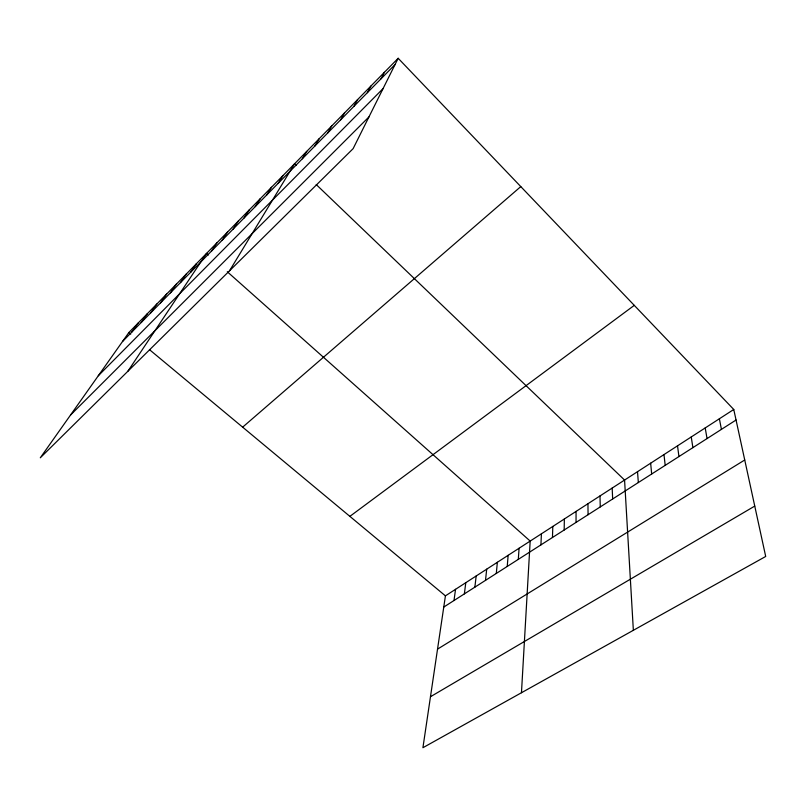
<?xml version="1.0" encoding="UTF-8"?>
<svg xmlns="http://www.w3.org/2000/svg" width="806" height="806" viewBox="0 0 806 806"><rect width="100%" height="100%" fill="white"/><g stroke="black" fill="none" stroke-linecap="round" stroke-linejoin="round"><path stroke-width="1.21" d="M576.038 522.419L576.068 511.407M564.17 530.016L564.361 518.973M552.463 537.501L552.815 526.439M540.927 544.886L541.42 533.804M521.462 692.737L530.177 541.068L227.292 271.753M518.308 559.354L519.084 548.241M507.236 566.447L508.143 555.314M496.305 573.449L497.352 562.296M485.514 580.35L486.693 569.187M474.865 587.161L476.175 575.978M464.367 593.881L465.787 582.688M454 600.52L455.541 589.317M733.762 409.478L445.426 595.856L422.918 747.716L765.7 556.462L733.762 409.478L398.174 58.284L128.879 332.505L40.3 457.798L353.119 148.657L398.174 58.284M381.077 78.756L384.412 72.308M367.355 92.7L370.881 86.071M353.874 106.402L357.602 99.601M340.636 119.852L344.545 112.89M327.639 133.061L331.729 125.948M314.864 146.037L319.126 138.783M302.31 158.792L306.733 151.397M229.549 270.766L294.563 163.799L296.296 165.462M278.211 183.294L282.936 175.627M266.635 195.062L271.501 187.274M255.24 206.628L260.247 198.729M244.037 218.013L249.175 210.003M233.015 229.216L238.284 221.096M222.164 240.248L227.554 232.017M211.494 251.099L216.995 242.777M127.842 371.284L206.598 253.356L208.411 254.968M190.639 272.287L196.362 263.784M180.443 282.644L186.287 274.05M170.419 292.84L176.353 284.155M160.535 302.875L166.58 294.119M150.813 312.758L156.938 303.933M141.231 322.501L147.448 313.594M131.781 332.092L138.098 323.115M122.482 341.553L395.051 64.551M98.282 375.777L383.052 88.62M70.505 415.07L368.926 116.951M242.646 427.16L520.787 186.599M349.875 516.364L634.272 305.363M443.763 607.069L736.049 420.017M437.527 649.132L744.734 459.994M430.475 696.737L754.748 506.087M128.879 332.505L130.753 334.067M149.473 349.643L445.426 595.856M316.224 184.564L624.569 480.054L633.355 630.302M719.375 418.777L721.43 429.366M705.21 427.936L707.043 438.575M691.256 436.953L692.878 447.642M677.524 445.829L678.934 456.569M663.983 454.584L665.192 465.354M650.654 463.198L651.671 474.019M637.516 471.691L638.342 482.542M612.187 488.063L612.651 498.985M599.986 495.952L600.269 506.903M587.947 503.73L588.068 514.712"/></g></svg>
